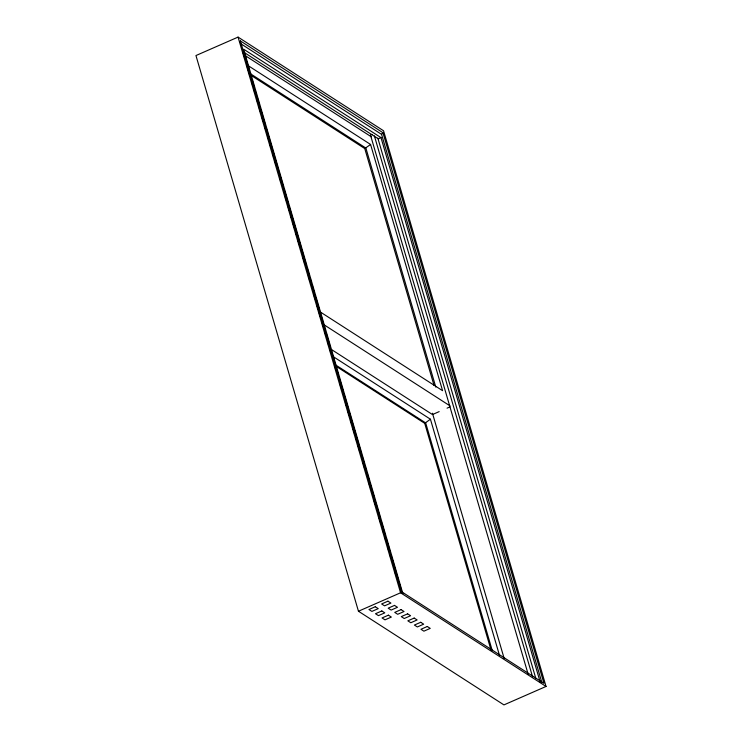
<?xml version="1.0" encoding="UTF-8"?>
<svg xmlns="http://www.w3.org/2000/svg" width="742" height="742" viewBox="0 0 742 742"><rect width="100%" height="100%" fill="white"/><g stroke="black" fill="none" stroke-linecap="round" stroke-linejoin="round"><path stroke-width="1.11" d="M400.949 592.292L401.394 591.597L240.371 40.912L382.928 132.688L543.96 683.373L401.394 591.597M541.706 682.009L381.555 134.358L382.928 132.688M332.694 356.29L430.434 419.211L424.721 423.348L335.31 365.787M248.505 65.871L370.573 144.458L364.767 148.567L250.852 75.23M238.061 37.1L195.953 55.548L358.451 611.232L503.939 704.9L546.047 686.452L383.549 130.768L238.061 37.1L400.559 592.784L546.047 686.452M372.113 134.385L370.49 135.09L528.156 674.293M540.148 681.917L380.989 137.632L378.309 138.81L244.869 52.905M439.181 411.615L432.475 414.555L331.349 349.445M447.055 408.165L449.958 406.894M358.451 611.232L400.559 592.784M240.473 43.528L381.555 134.358M380.989 137.632L243.664 49.213L402.823 593.507M244.86 55.39L371.278 136.778M250.026 73.477L365.889 148.075L435.795 387.111M320.507 312.104L442.575 390.691L370.573 144.458M323.54 324.458L449.958 405.846M335.301 364.739L425.685 422.921L492.308 650.753M377.826 138.105L535.724 678.067M374.385 135.888L532.608 676.964M364.767 148.567L434.014 385.376M432.447 413.22L504.115 658.321M430.434 419.211L499.477 655.344M424.721 423.348L491.018 650.057M244.591 54.129L246.214 59.685M246.863 61.911L249.136 69.683M250.434 74.126L251.417 77.465M252.067 79.682L254.339 87.463M255.638 91.906L256.611 95.236M257.261 97.462L259.533 105.243M260.832 109.686L261.805 113.016M262.455 115.242L264.736 123.014M266.035 127.457L278.055 168.564M278.704 170.79L283.249 186.344M283.898 188.57L288.452 204.124M289.102 206.341L293.647 221.895M294.296 224.121L298.85 239.675M299.499 241.892L301.122 247.448M301.771 249.674L304.044 257.446M304.693 259.672L306.316 265.228M306.965 267.454L309.247 275.226M310.546 279.669L311.519 283.008M312.169 285.225L314.441 293.007M315.74 297.449L316.713 300.779M317.363 303.005L319.635 310.777M320.943 315.22L324.838 328.558M326.137 333L330.032 346.338M331.34 350.78L338.157 374.107M338.806 376.333L343.361 391.887M344.01 394.104L348.555 409.658M349.204 411.884L353.748 427.438M354.407 429.664L358.952 445.219M359.601 447.435L361.224 452.991M361.873 455.217L364.146 462.989M364.795 465.215L366.427 470.771M367.077 472.988L369.349 480.77M370.648 485.212L371.621 488.542M372.271 490.768L374.543 498.541M375.842 502.993L379.746 516.321M381.045 520.763L384.94 534.101M386.239 538.544L390.144 551.872M391.442 556.314L398.259 579.65M398.908 581.876L402.164 592.979M243.079 52.413L244.702 57.969M246.65 64.637L247.624 67.967M248.273 70.184L249.896 75.74M251.844 82.408L252.818 85.738M253.467 87.964L255.09 93.52M257.047 100.179L258.021 103.509M258.67 105.735L260.294 111.291M262.241 117.95L263.215 121.289M264.514 125.732L265.488 129.062M267.435 135.73L268.409 139.06M269.708 143.503L270.682 146.842M272.639 153.501L273.613 156.831M274.911 161.283L275.885 164.613M280.105 179.054L281.079 182.384M285.308 196.825L286.282 200.155M287.581 204.606L289.204 210.153M290.502 214.596L291.476 217.935M292.775 222.377L294.398 227.933M295.696 232.376L296.67 235.706M297.969 240.148L299.601 245.704M303.172 257.928L304.795 263.475M308.366 275.699L309.989 281.255M313.569 293.47L315.192 299.026M317.14 305.695L318.114 309.024M318.763 311.241L320.386 316.797M322.334 323.466L323.308 326.795M324.606 331.238L325.58 334.577M327.537 341.237L328.511 344.576M329.81 349.018L330.784 352.348M335.004 366.789L335.978 370.119M340.198 384.56L341.181 387.899M345.401 402.34L346.375 405.67M347.673 410.113L349.297 415.668M350.595 420.111L351.569 423.441M352.867 427.884L354.49 433.439M355.798 437.882L356.772 441.221M358.071 445.664L359.694 451.219M363.265 463.435L364.888 468.99M368.459 481.206L370.091 486.761M373.662 498.986L375.285 504.532M378.856 516.757L380.479 522.312M382.427 528.972L383.41 532.311M384.708 536.754L385.682 540.083M387.63 546.752L388.604 550.082M389.902 554.524L390.876 557.854M395.096 572.295L396.07 575.634M240.371 40.912L240.436 42.656M375.285 606.733L368.941 609.516L371.89 611.408L378.235 608.635L375.285 606.733M387.964 601.178L381.629 603.96L384.579 605.852L390.913 603.079L387.964 601.178M381.833 610.954L375.498 613.736L378.448 615.628L384.783 612.855L381.833 610.954M394.521 605.398L388.177 608.171L391.127 610.072L397.471 607.299L394.521 605.398M388.391 615.174L382.047 617.947L384.996 619.848L391.34 617.075L388.391 615.174M401.079 609.618L394.735 612.391L397.684 614.293L404.028 611.519L401.079 609.618M407.627 613.838L401.283 616.611L404.232 618.513L410.576 615.73L407.627 613.838M414.184 618.058L407.84 620.831L410.79 622.733L417.134 619.95L414.184 618.058M420.733 622.278L414.398 625.052L417.347 626.953L423.682 624.17L420.733 622.278M427.29 626.489L420.946 629.272L423.895 631.173L430.239 628.391L427.29 626.489"/></g></svg>
